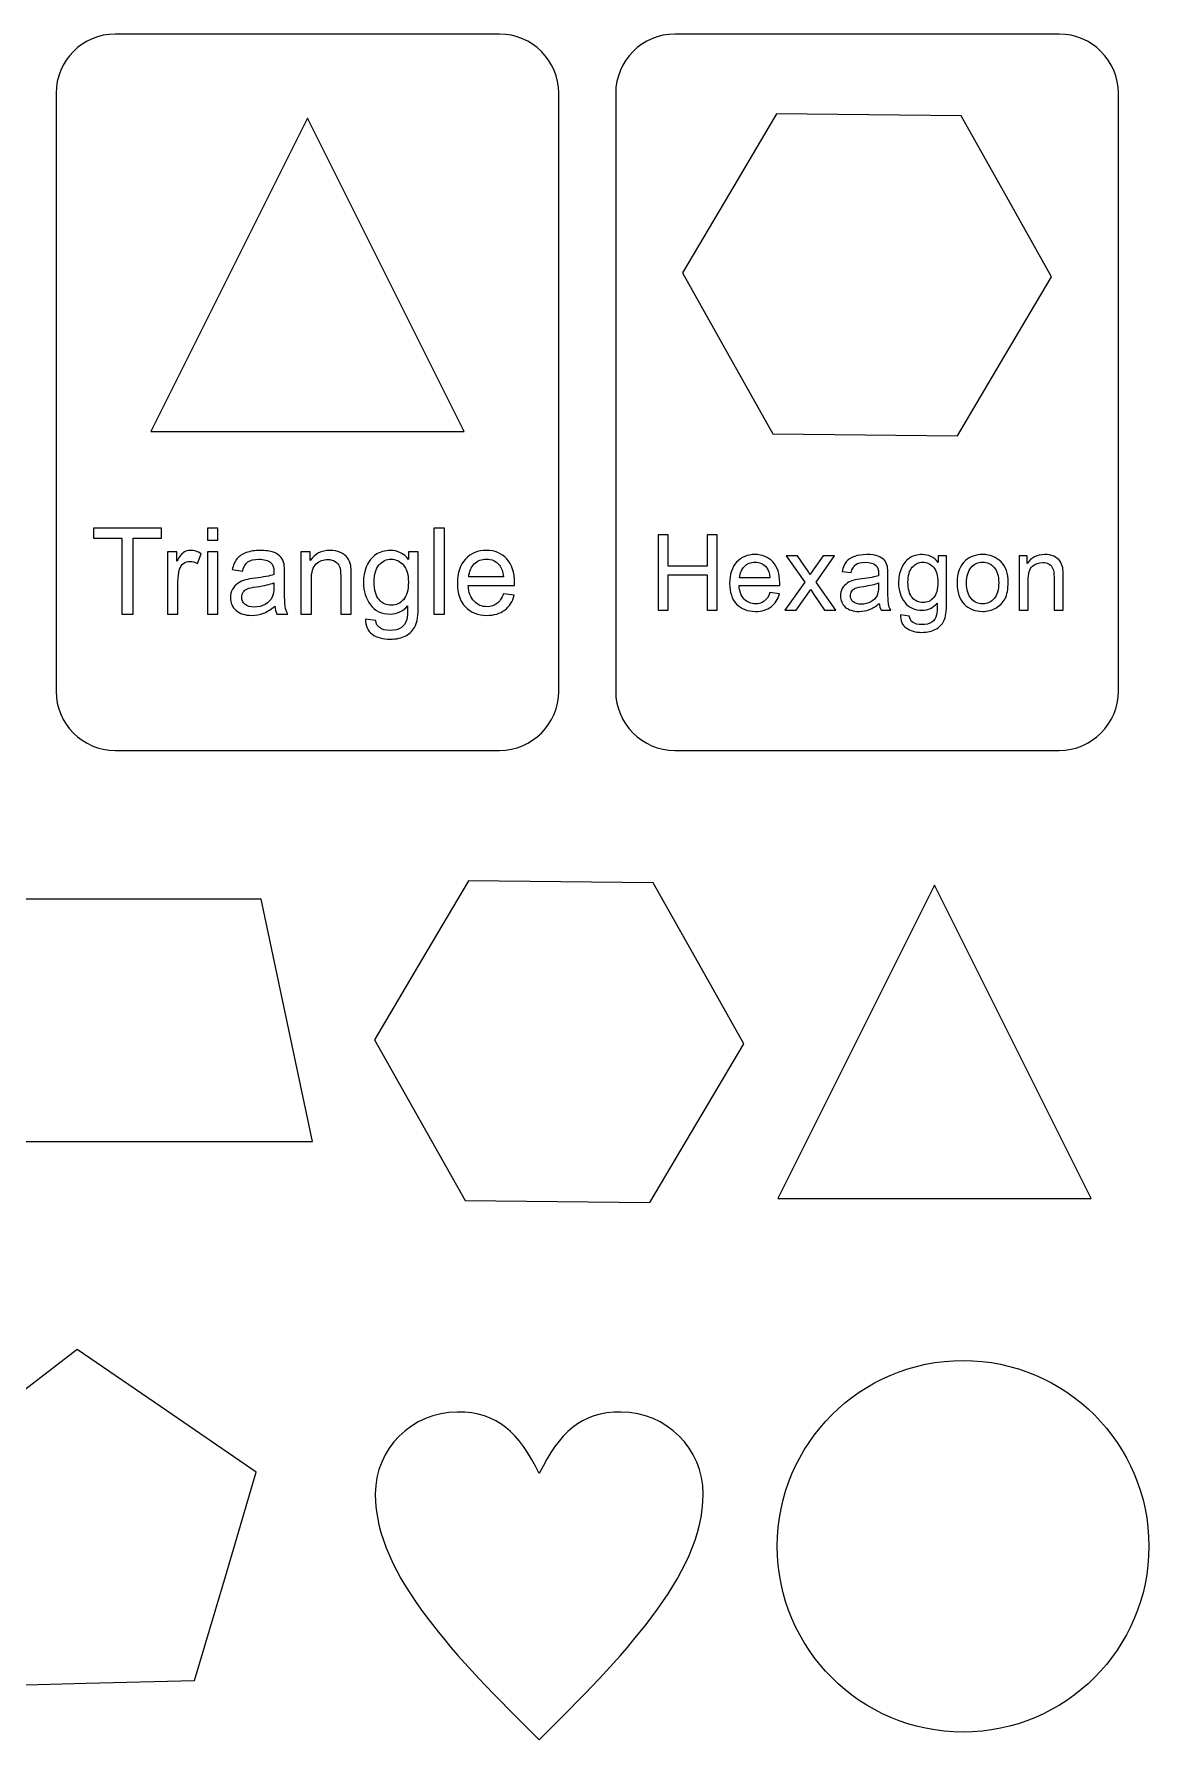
# Model space of a CAD drawing. Header units: inches. Extents: x -4.5 to 4.5, y -6.6 to 6.6.
# Drawn here: x -0.07 to 4.48, y -6.6 to 0.37 of the extents above; entities that cross this region are included whole.
import ezdxf

# ---------------------------------------------------------------- set-up
doc = ezdxf.new("R2010")
doc.units = ezdxf.units.IN
doc.header["$MEASUREMENT"] = 0
doc.layers.add('Layer 1', color=7, linetype='Continuous')

msp = doc.modelspace()

# ---------------------------------------------------------------- linework, layer by layer
at = {"layer": 'Layer 1', "lineweight": 9}
msp.add_ellipse((3.718, -5.8072), major_axis=(0, 0.7585), ratio=1, dxfattribs=at)
for points, knots in [([(0.2562, 0.3663), (0.2562, 0.3663), (1.8257, 0.3663), (1.8257, 0.3663), (1.9585, 0.3663), (2.0671, 0.2577), (2.0671, 0.1249), (2.0671, 0.1249), (2.0671, -2.3168), (2.0671, -2.3168), (2.0671, -2.4496), (1.9585, -2.5582), (1.8257, -2.5582), (1.8257, -2.5582), (0.2562, -2.5582), (0.2562, -2.5582), (0.1234, -2.5582), (0.0148, -2.4496), (0.0148, -2.3168), (0.0148, -2.3168), (0.0148, 0.1249), (0.0148, 0.1249), (0.0148, 0.2577), (0.1234, 0.3663), (0.2562, 0.3663)], [0, 0, 0, 0, 0.125, 0.125, 0.125, 0.25, 0.25, 0.25, 0.375, 0.375, 0.375, 0.5, 0.5, 0.5, 0.625, 0.625, 0.625, 0.75, 0.75, 0.75, 0.875, 0.875, 0.875, 1, 1, 1, 1]), ([(2.541, 0.3663), (2.541, 0.3663), (4.1105, 0.3663), (4.1105, 0.3663), (4.2432, 0.3663), (4.3519, 0.2577), (4.3519, 0.1249), (4.3519, 0.1249), (4.3519, -2.3168), (4.3519, -2.3168), (4.3519, -2.4496), (4.2432, -2.5582), (4.1105, -2.5582), (4.1105, -2.5582), (2.541, -2.5582), (2.541, -2.5582), (2.4082, -2.5582), (2.2996, -2.4496), (2.2996, -2.3168), (2.2996, -2.3168), (2.2996, 0.1249), (2.2996, 0.1249), (2.2996, 0.2577), (2.4082, 0.3663), (2.541, 0.3663)], [0, 0, 0, 0, 0.125, 0.125, 0.125, 0.25, 0.25, 0.25, 0.375, 0.375, 0.375, 0.5, 0.5, 0.5, 0.625, 0.625, 0.625, 0.75, 0.75, 0.75, 0.875, 0.875, 0.875, 1, 1, 1, 1]), ([(0.4014, -1.2559), (0.4014, -1.2559), (1.0409, 0.0231), (1.0409, 0.0231), (1.0409, 0.0231), (1.6804, -1.2559), (1.6804, -1.2559), (1.6804, -1.2559), (0.4014, -1.2559), (0.4014, -1.2559)], [0, 0, 0, 0, 0.333333, 0.333333, 0.333333, 0.666667, 0.666667, 0.666667, 1, 1, 1, 1]), ([(3.6957, -1.2734), (3.6957, -1.2734), (3.3187, -1.2693), (3.3187, -1.2693), (3.3187, -1.2693), (2.9418, -1.2653), (2.9418, -1.2653), (2.9418, -1.2653), (2.7568, -0.9368), (2.7568, -0.9368), (2.7568, -0.9368), (2.5718, -0.6084), (2.5718, -0.6084), (2.5718, -0.6084), (2.7638, -0.2839), (2.7638, -0.2839), (2.7638, -0.2839), (2.9557, 0.0405), (2.9557, 0.0405), (2.9557, 0.0405), (3.3327, 0.0365), (3.3327, 0.0365), (3.3327, 0.0365), (3.7096, 0.0324), (3.7096, 0.0324), (3.7096, 0.0324), (3.8946, -0.296), (3.8946, -0.296), (3.8946, -0.296), (4.0796, -0.6245), (4.0796, -0.6245), (4.0796, -0.6245), (3.8876, -0.9489), (3.8876, -0.9489), (3.8876, -0.9489), (3.6957, -1.2734), (3.6957, -1.2734)], [0, 0, 0, 0, 0.083333, 0.083333, 0.083333, 0.166667, 0.166667, 0.166667, 0.25, 0.25, 0.25, 0.333333, 0.333333, 0.333333, 0.416667, 0.416667, 0.416667, 0.5, 0.5, 0.5, 0.583333, 0.583333, 0.583333, 0.666667, 0.666667, 0.666667, 0.75, 0.75, 0.75, 0.833333, 0.833333, 0.833333, 0.916667, 0.916667, 0.916667, 1, 1, 1, 1]), ([(2.4388, -4.4043), (2.4388, -4.4043), (2.0619, -4.4002), (2.0619, -4.4002), (2.0619, -4.4002), (1.6849, -4.3962), (1.6849, -4.3962), (1.6849, -4.3962), (1.4999, -4.0677), (1.4999, -4.0677), (1.4999, -4.0677), (1.3149, -3.7393), (1.3149, -3.7393), (1.3149, -3.7393), (1.5069, -3.4148), (1.5069, -3.4148), (1.5069, -3.4148), (1.6989, -3.0904), (1.6989, -3.0904), (1.6989, -3.0904), (2.0758, -3.0944), (2.0758, -3.0944), (2.0758, -3.0944), (2.4528, -3.0985), (2.4528, -3.0985), (2.4528, -3.0985), (2.6378, -3.4269), (2.6378, -3.4269), (2.6378, -3.4269), (2.8227, -3.7554), (2.8227, -3.7554), (2.8227, -3.7554), (2.6308, -4.0798), (2.6308, -4.0798), (2.6308, -4.0798), (2.4388, -4.4043), (2.4388, -4.4043)], [0, 0, 0, 0, 0.083333, 0.083333, 0.083333, 0.166667, 0.166667, 0.166667, 0.25, 0.25, 0.25, 0.333333, 0.333333, 0.333333, 0.416667, 0.416667, 0.416667, 0.5, 0.5, 0.5, 0.583333, 0.583333, 0.583333, 0.666667, 0.666667, 0.666667, 0.75, 0.75, 0.75, 0.833333, 0.833333, 0.833333, 0.916667, 0.916667, 0.916667, 1, 1, 1, 1]), ([(2.9614, -4.3868), (2.9614, -4.3868), (3.6009, -3.1078), (3.6009, -3.1078), (3.6009, -3.1078), (4.2404, -4.3868), (4.2404, -4.3868), (4.2404, -4.3868), (2.9614, -4.3868), (2.9614, -4.3868)], [0, 0, 0, 0, 0.333333, 0.333333, 0.333333, 0.666667, 0.666667, 0.666667, 1, 1, 1, 1]), ([(-0.2561, -3.1657), (-0.2561, -3.1657), (0.8528, -3.1657), (0.8528, -3.1657), (0.8528, -3.1657), (1.0616, -4.1553), (1.0616, -4.1553), (1.0616, -4.1553), (-0.4677, -4.1553), (-0.4677, -4.1553), (-0.4677, -4.1553), (-0.2561, -3.1657), (-0.2561, -3.1657)], [0, 0, 0, 0, 0.25, 0.25, 0.25, 0.5, 0.5, 0.5, 0.75, 0.75, 0.75, 1, 1, 1, 1]), ([(0.5802, -6.3551), (0.5802, -6.3551), (0.1372, -6.3667), (0.1372, -6.3667), (0.1372, -6.3667), (-0.3058, -6.3783), (-0.3058, -6.3783), (-0.3058, -6.3783), (-0.4538, -5.9606), (-0.4538, -5.9606), (-0.4538, -5.9606), (-0.6017, -5.5429), (-0.6017, -5.5429), (-0.6017, -5.5429), (-0.2501, -5.2731), (-0.2501, -5.2731), (-0.2501, -5.2731), (0.1015, -5.0033), (0.1015, -5.0033), (0.1015, -5.0033), (0.4667, -5.2543), (0.4667, -5.2543), (0.4667, -5.2543), (0.8319, -5.5053), (0.8319, -5.5053), (0.8319, -5.5053), (0.706, -5.9302), (0.706, -5.9302), (0.706, -5.9302), (0.5802, -6.3551), (0.5802, -6.3551)], [0, 0, 0, 0, 0.1, 0.1, 0.1, 0.2, 0.2, 0.2, 0.3, 0.3, 0.3, 0.4, 0.4, 0.4, 0.5, 0.5, 0.5, 0.6, 0.6, 0.6, 0.7, 0.7, 0.7, 0.8, 0.8, 0.8, 0.9, 0.9, 0.9, 1, 1, 1, 1]), ([(1.9873, -5.5101), (2.071, -5.3428), (2.1547, -5.2591), (2.322, -5.2591), (2.5067, -5.2591), (2.6566, -5.409), (2.6566, -5.5937), (2.6566, -5.9284), (2.322, -6.263), (1.9873, -6.5976), (1.6527, -6.263), (1.3181, -5.9284), (1.3181, -5.5937), (1.3181, -5.409), (1.468, -5.2591), (1.6527, -5.2591), (1.82, -5.2591), (1.9037, -5.3428), (1.9873, -5.5101)], [0, 0, 0, 0, 0.166667, 0.166667, 0.166667, 0.333333, 0.333333, 0.333333, 0.5, 0.5, 0.5, 0.666667, 0.666667, 0.666667, 0.833333, 0.833333, 0.833333, 1, 1, 1, 1])]:
    msp.add_open_spline(points, degree=3, knots=knots, dxfattribs=at)
at = {"layer": 'Layer 1', "color": 1, "lineweight": 9}
for points, knots in [([(0.2833, -2.0012), (0.2833, -2.0012), (0.2833, -1.6917), (0.2833, -1.6917), (0.2833, -1.6917), (0.1677, -1.6917), (0.1677, -1.6917), (0.1677, -1.6917), (0.1677, -1.6505), (0.1677, -1.6505), (0.1677, -1.6505), (0.4454, -1.6505), (0.4454, -1.6505), (0.4454, -1.6505), (0.4454, -1.6917), (0.4454, -1.6917), (0.4454, -1.6917), (0.3298, -1.6917), (0.3298, -1.6917), (0.3298, -1.6917), (0.3298, -2.0012), (0.3298, -2.0012), (0.3298, -2.0012), (0.2833, -2.0012), (0.2833, -2.0012)], [0, 0, 0, 0, 0.125, 0.125, 0.125, 0.25, 0.25, 0.25, 0.375, 0.375, 0.375, 0.5, 0.5, 0.5, 0.625, 0.625, 0.625, 0.75, 0.75, 0.75, 0.875, 0.875, 0.875, 1, 1, 1, 1]), ([(0.6328, -1.6995), (0.6328, -1.6995), (0.6328, -1.6505), (0.6328, -1.6505), (0.6328, -1.6505), (0.6759, -1.6505), (0.6759, -1.6505), (0.6759, -1.6505), (0.6759, -1.6995), (0.6759, -1.6995), (0.6759, -1.6995), (0.6328, -1.6995), (0.6328, -1.6995)], [0, 0, 0, 0, 0.25, 0.25, 0.25, 0.5, 0.5, 0.5, 0.75, 0.75, 0.75, 1, 1, 1, 1]), ([(1.5578, -2.0012), (1.5578, -2.0012), (1.5578, -1.6505), (1.5578, -1.6505), (1.5578, -1.6505), (1.6009, -1.6505), (1.6009, -1.6505), (1.6009, -1.6505), (1.6009, -2.0012), (1.6009, -2.0012), (1.6009, -2.0012), (1.5578, -2.0012), (1.5578, -2.0012)], [0, 0, 0, 0, 0.25, 0.25, 0.25, 0.5, 0.5, 0.5, 0.75, 0.75, 0.75, 1, 1, 1, 1]), ([(2.4737, -1.9858), (2.4737, -1.9858), (2.4737, -1.6786), (2.4737, -1.6786), (2.4737, -1.6786), (2.5145, -1.6786), (2.5145, -1.6786), (2.5145, -1.6786), (2.5145, -1.8052), (2.5145, -1.8052), (2.5145, -1.8052), (2.6733, -1.8052), (2.6733, -1.8052), (2.6733, -1.8052), (2.6733, -1.6786), (2.6733, -1.6786), (2.6733, -1.6786), (2.714, -1.6786), (2.714, -1.6786), (2.714, -1.6786), (2.714, -1.9858), (2.714, -1.9858), (2.714, -1.9858), (2.6733, -1.9858), (2.6733, -1.9858), (2.6733, -1.9858), (2.6733, -1.8412), (2.6733, -1.8412), (2.6733, -1.8412), (2.5145, -1.8412), (2.5145, -1.8412), (2.5145, -1.8412), (2.5145, -1.9858), (2.5145, -1.9858), (2.5145, -1.9858), (2.4737, -1.9858), (2.4737, -1.9858)], [0, 0, 0, 0, 0.083333, 0.083333, 0.083333, 0.166667, 0.166667, 0.166667, 0.25, 0.25, 0.25, 0.333333, 0.333333, 0.333333, 0.416667, 0.416667, 0.416667, 0.5, 0.5, 0.5, 0.583333, 0.583333, 0.583333, 0.666667, 0.666667, 0.666667, 0.75, 0.75, 0.75, 0.833333, 0.833333, 0.833333, 0.916667, 0.916667, 0.916667, 1, 1, 1, 1]), ([(0.4692, -2.0012), (0.4692, -2.0012), (0.4692, -1.747), (0.4692, -1.747), (0.4692, -1.747), (0.5079, -1.747), (0.5079, -1.747), (0.5079, -1.747), (0.5079, -1.7859), (0.5079, -1.7859), (0.5178, -1.7679), (0.5269, -1.756), (0.5354, -1.7503), (0.5438, -1.7445), (0.553, -1.7416), (0.563, -1.7416), (0.5776, -1.7416), (0.5923, -1.7462), (0.6074, -1.7553), (0.6074, -1.7553), (0.592, -1.795), (0.592, -1.795), (0.5816, -1.7891), (0.5711, -1.7862), (0.5607, -1.7862), (0.5513, -1.7862), (0.5429, -1.7891), (0.5354, -1.7947), (0.528, -1.8003), (0.5227, -1.8081), (0.5195, -1.8182), (0.5147, -1.8335), (0.5123, -1.8502), (0.5123, -1.8684), (0.5123, -1.8684), (0.5123, -2.0012), (0.5123, -2.0012), (0.5123, -2.0012), (0.4692, -2.0012), (0.4692, -2.0012)], [0, 0, 0, 0, 0.076923, 0.076923, 0.076923, 0.153846, 0.153846, 0.153846, 0.230769, 0.230769, 0.230769, 0.307692, 0.307692, 0.307692, 0.384615, 0.384615, 0.384615, 0.461538, 0.461538, 0.461538, 0.538462, 0.538462, 0.538462, 0.615385, 0.615385, 0.615385, 0.692308, 0.692308, 0.692308, 0.769231, 0.769231, 0.769231, 0.846154, 0.846154, 0.846154, 0.923077, 0.923077, 0.923077, 1, 1, 1, 1]), ([(0.6328, -2.0012), (0.6328, -2.0012), (0.6328, -1.747), (0.6328, -1.747), (0.6328, -1.747), (0.6759, -1.747), (0.6759, -1.747), (0.6759, -1.747), (0.6759, -2.0012), (0.6759, -2.0012), (0.6759, -2.0012), (0.6328, -2.0012), (0.6328, -2.0012)], [0, 0, 0, 0, 0.25, 0.25, 0.25, 0.5, 0.5, 0.5, 0.75, 0.75, 0.75, 1, 1, 1, 1]), ([(0.9077, -1.9694), (0.8917, -1.983), (0.8762, -1.9925), (0.8615, -1.9982), (0.8467, -2.0038), (0.8309, -2.0066), (0.8139, -2.0066), (0.786, -2.0066), (0.7645, -1.9998), (0.7495, -1.9862), (0.7344, -1.9726), (0.7269, -1.9552), (0.7269, -1.9341), (0.7269, -1.9217), (0.7298, -1.9104), (0.7354, -1.9001), (0.7411, -1.8898), (0.7486, -1.8816), (0.7577, -1.8754), (0.7669, -1.8692), (0.7772, -1.8645), (0.7887, -1.8613), (0.7972, -1.8591), (0.81, -1.857), (0.8271, -1.8548), (0.8619, -1.8508), (0.8876, -1.8458), (0.904, -1.8401), (0.9042, -1.8342), (0.9042, -1.8304), (0.9042, -1.8289), (0.9042, -1.8114), (0.9002, -1.7991), (0.892, -1.7919), (0.881, -1.7822), (0.8646, -1.7774), (0.8429, -1.7774), (0.8225, -1.7774), (0.8075, -1.781), (0.7979, -1.7881), (0.7882, -1.7952), (0.7811, -1.8077), (0.7764, -1.8259), (0.7764, -1.8259), (0.7343, -1.82), (0.7343, -1.82), (0.7381, -1.8019), (0.7444, -1.7873), (0.7532, -1.7762), (0.762, -1.7651), (0.7748, -1.7566), (0.7914, -1.7506), (0.808, -1.7446), (0.8273, -1.7416), (0.8492, -1.7416), (0.8709, -1.7416), (0.8886, -1.7442), (0.9023, -1.7493), (0.9158, -1.7544), (0.9259, -1.7608), (0.9322, -1.7686), (0.9386, -1.7763), (0.9431, -1.7861), (0.9457, -1.7979), (0.9471, -1.8053), (0.9478, -1.8185), (0.9478, -1.8375), (0.9478, -1.8375), (0.9478, -1.8947), (0.9478, -1.8947), (0.9478, -1.9346), (0.9487, -1.9598), (0.9505, -1.9705), (0.9522, -1.9812), (0.9558, -1.9914), (0.961, -2.0012), (0.961, -2.0012), (0.916, -2.0012), (0.916, -2.0012), (0.9117, -1.9921), (0.9089, -1.9815), (0.9077, -1.9694)], [0, 0, 0, 0, 0.037037, 0.037037, 0.037037, 0.074074, 0.074074, 0.074074, 0.111111, 0.111111, 0.111111, 0.148148, 0.148148, 0.148148, 0.185185, 0.185185, 0.185185, 0.222222, 0.222222, 0.222222, 0.259259, 0.259259, 0.259259, 0.296296, 0.296296, 0.296296, 0.333333, 0.333333, 0.333333, 0.37037, 0.37037, 0.37037, 0.407407, 0.407407, 0.407407, 0.444444, 0.444444, 0.444444, 0.481481, 0.481481, 0.481481, 0.518519, 0.518519, 0.518519, 0.555556, 0.555556, 0.555556, 0.592593, 0.592593, 0.592593, 0.62963, 0.62963, 0.62963, 0.666667, 0.666667, 0.666667, 0.703704, 0.703704, 0.703704, 0.740741, 0.740741, 0.740741, 0.777778, 0.777778, 0.777778, 0.814815, 0.814815, 0.814815, 0.851852, 0.851852, 0.851852, 0.888889, 0.888889, 0.888889, 0.925926, 0.925926, 0.925926, 0.962963, 0.962963, 0.962963, 1, 1, 1, 1]), ([(1.014, -2.0012), (1.014, -2.0012), (1.014, -1.747), (1.014, -1.747), (1.014, -1.747), (1.0527, -1.747), (1.0527, -1.747), (1.0527, -1.747), (1.0527, -1.7831), (1.0527, -1.7831), (1.0713, -1.7554), (1.0983, -1.7416), (1.1334, -1.7416), (1.1488, -1.7416), (1.1628, -1.7444), (1.1756, -1.7499), (1.1885, -1.7553), (1.1981, -1.7626), (1.2045, -1.7715), (1.2108, -1.7804), (1.2153, -1.791), (1.2179, -1.8033), (1.2194, -1.8113), (1.2202, -1.8252), (1.2202, -1.8451), (1.2202, -1.8451), (1.2202, -2.0012), (1.2202, -2.0012), (1.2202, -2.0012), (1.1771, -2.0012), (1.1771, -2.0012), (1.1771, -2.0012), (1.1771, -1.8468), (1.1771, -1.8468), (1.1771, -1.8292), (1.1755, -1.8161), (1.1721, -1.8074), (1.1688, -1.7988), (1.1628, -1.7918), (1.1543, -1.7866), (1.1459, -1.7815), (1.1358, -1.7788), (1.1244, -1.7788), (1.1061, -1.7788), (1.0903, -1.7846), (1.077, -1.7963), (1.0637, -1.8079), (1.0571, -1.83), (1.0571, -1.8625), (1.0571, -1.8625), (1.0571, -2.0012), (1.0571, -2.0012), (1.0571, -2.0012), (1.014, -2.0012), (1.014, -2.0012)], [0, 0, 0, 0, 0.055556, 0.055556, 0.055556, 0.111111, 0.111111, 0.111111, 0.166667, 0.166667, 0.166667, 0.222222, 0.222222, 0.222222, 0.277778, 0.277778, 0.277778, 0.333333, 0.333333, 0.333333, 0.388889, 0.388889, 0.388889, 0.444444, 0.444444, 0.444444, 0.5, 0.5, 0.5, 0.555556, 0.555556, 0.555556, 0.611111, 0.611111, 0.611111, 0.666667, 0.666667, 0.666667, 0.722222, 0.722222, 0.722222, 0.777778, 0.777778, 0.777778, 0.833333, 0.833333, 0.833333, 0.888889, 0.888889, 0.888889, 0.944444, 0.944444, 0.944444, 1, 1, 1, 1]), ([(1.2785, -2.0223), (1.2785, -2.0223), (1.3201, -2.0281), (1.3201, -2.0281), (1.3218, -2.041), (1.3267, -2.0504), (1.3347, -2.0564), (1.3454, -2.0643), (1.36, -2.0683), (1.3786, -2.0683), (1.3985, -2.0683), (1.4139, -2.0643), (1.4248, -2.0564), (1.4356, -2.0485), (1.443, -2.0373), (1.4468, -2.023), (1.449, -2.0143), (1.4501, -1.9959), (1.4499, -1.9679), (1.4311, -1.9901), (1.4076, -2.0012), (1.3796, -2.0012), (1.3446, -2.0012), (1.3175, -1.9886), (1.2984, -1.9634), (1.2792, -1.9383), (1.2697, -1.9081), (1.2697, -1.8729), (1.2697, -1.8486), (1.2741, -1.8263), (1.2828, -1.8058), (1.2916, -1.7853), (1.3043, -1.7695), (1.3209, -1.7584), (1.3376, -1.7472), (1.3572, -1.7416), (1.3797, -1.7416), (1.4097, -1.7416), (1.4344, -1.7539), (1.4538, -1.7784), (1.4538, -1.7784), (1.4538, -1.747), (1.4538, -1.747), (1.4538, -1.747), (1.4935, -1.747), (1.4935, -1.747), (1.4935, -1.747), (1.4935, -1.9665), (1.4935, -1.9665), (1.4935, -2.0061), (1.4895, -2.0341), (1.4814, -2.0506), (1.4734, -2.0671), (1.4606, -2.0801), (1.4432, -2.0897), (1.4258, -2.0992), (1.4043, -2.1041), (1.3788, -2.1041), (1.3485, -2.1041), (1.3241, -2.0973), (1.3055, -2.0836), (1.2868, -2.0701), (1.2778, -2.0496), (1.2785, -2.0223)], [0, 0, 0, 0, 0.047619, 0.047619, 0.047619, 0.095238, 0.095238, 0.095238, 0.142857, 0.142857, 0.142857, 0.190476, 0.190476, 0.190476, 0.238095, 0.238095, 0.238095, 0.285714, 0.285714, 0.285714, 0.333333, 0.333333, 0.333333, 0.380952, 0.380952, 0.380952, 0.428571, 0.428571, 0.428571, 0.47619, 0.47619, 0.47619, 0.52381, 0.52381, 0.52381, 0.571429, 0.571429, 0.571429, 0.619048, 0.619048, 0.619048, 0.666667, 0.666667, 0.666667, 0.714286, 0.714286, 0.714286, 0.761905, 0.761905, 0.761905, 0.809524, 0.809524, 0.809524, 0.857143, 0.857143, 0.857143, 0.904762, 0.904762, 0.904762, 0.952381, 0.952381, 0.952381, 1, 1, 1, 1]), ([(1.3138, -1.8698), (1.3138, -1.903), (1.3204, -1.9272), (1.3336, -1.9425), (1.3469, -1.9578), (1.3635, -1.9654), (1.3834, -1.9654), (1.4032, -1.9654), (1.4198, -1.9579), (1.4333, -1.9427), (1.4467, -1.9275), (1.4533, -1.9037), (1.4533, -1.8712), (1.4533, -1.8401), (1.4464, -1.8167), (1.4326, -1.801), (1.4188, -1.7852), (1.4022, -1.7774), (1.3827, -1.7774), (1.3636, -1.7774), (1.3473, -1.7851), (1.3338, -1.8006), (1.3205, -1.8161), (1.3138, -1.8392), (1.3138, -1.8698)], [0, 0, 0, 0, 0.125, 0.125, 0.125, 0.25, 0.25, 0.25, 0.375, 0.375, 0.375, 0.5, 0.5, 0.5, 0.625, 0.625, 0.625, 0.75, 0.75, 0.75, 0.875, 0.875, 0.875, 1, 1, 1, 1]), ([(1.841, -1.9189), (1.841, -1.9189), (1.8856, -1.9248), (1.8856, -1.9248), (1.8786, -1.9507), (1.8657, -1.9708), (1.8467, -1.9851), (1.8278, -1.9994), (1.8036, -2.0066), (1.7741, -2.0066), (1.7371, -2.0066), (1.7077, -1.9952), (1.686, -1.9723), (1.6643, -1.9495), (1.6534, -1.9174), (1.6534, -1.8762), (1.6534, -1.8336), (1.6644, -1.8005), (1.6863, -1.777), (1.7083, -1.7534), (1.7368, -1.7416), (1.7718, -1.7416), (1.8057, -1.7416), (1.8333, -1.7531), (1.8548, -1.7762), (1.8763, -1.7993), (1.887, -1.8318), (1.887, -1.8737), (1.887, -1.8762), (1.887, -1.8801), (1.8868, -1.8851), (1.8868, -1.8851), (1.6975, -1.8851), (1.6975, -1.8851), (1.6991, -1.913), (1.707, -1.9343), (1.7212, -1.9491), (1.7353, -1.9639), (1.753, -1.9713), (1.7741, -1.9713), (1.7899, -1.9713), (1.8034, -1.9672), (1.8145, -1.9588), (1.8257, -1.9505), (1.8345, -1.9372), (1.841, -1.9189)], [0, 0, 0, 0, 0.066667, 0.066667, 0.066667, 0.133333, 0.133333, 0.133333, 0.2, 0.2, 0.2, 0.266667, 0.266667, 0.266667, 0.333333, 0.333333, 0.333333, 0.4, 0.4, 0.4, 0.466667, 0.466667, 0.466667, 0.533333, 0.533333, 0.533333, 0.6, 0.6, 0.6, 0.666667, 0.666667, 0.666667, 0.733333, 0.733333, 0.733333, 0.8, 0.8, 0.8, 0.866667, 0.866667, 0.866667, 0.933333, 0.933333, 0.933333, 1, 1, 1, 1]), ([(1.6999, -1.8499), (1.6999, -1.8499), (1.8415, -1.8499), (1.8415, -1.8499), (1.8396, -1.8285), (1.8341, -1.8125), (1.8252, -1.8018), (1.8116, -1.7852), (1.7938, -1.7769), (1.772, -1.7769), (1.7523, -1.7769), (1.7357, -1.7835), (1.7222, -1.7967), (1.7088, -1.8099), (1.7014, -1.8277), (1.6999, -1.8499)], [0, 0, 0, 0, 0.2, 0.2, 0.2, 0.4, 0.4, 0.4, 0.6, 0.6, 0.6, 0.8, 0.8, 0.8, 1, 1, 1, 1]), ([(2.9291, -1.9138), (2.9291, -1.9138), (2.9681, -1.9189), (2.9681, -1.9189), (2.962, -1.9416), (2.9507, -1.9592), (2.9341, -1.9718), (2.9175, -1.9843), (2.8963, -1.9906), (2.8705, -1.9906), (2.838, -1.9906), (2.8123, -1.9806), (2.7933, -1.9605), (2.7742, -1.9406), (2.7647, -1.9125), (2.7647, -1.8764), (2.7647, -1.839), (2.7743, -1.81), (2.7935, -1.7894), (2.8128, -1.7687), (2.8377, -1.7584), (2.8684, -1.7584), (2.8981, -1.7584), (2.9223, -1.7685), (2.9411, -1.7888), (2.96, -1.809), (2.9694, -1.8375), (2.9694, -1.8741), (2.9694, -1.8764), (2.9693, -1.8797), (2.9692, -1.8842), (2.9692, -1.8842), (2.8033, -1.8842), (2.8033, -1.8842), (2.8048, -1.9085), (2.8116, -1.9273), (2.8241, -1.9402), (2.8365, -1.9532), (2.852, -1.9597), (2.8705, -1.9597), (2.8843, -1.9597), (2.8961, -1.956), (2.9058, -1.9487), (2.9156, -1.9414), (2.9233, -1.9298), (2.9291, -1.9138)], [0, 0, 0, 0, 0.066667, 0.066667, 0.066667, 0.133333, 0.133333, 0.133333, 0.2, 0.2, 0.2, 0.266667, 0.266667, 0.266667, 0.333333, 0.333333, 0.333333, 0.4, 0.4, 0.4, 0.466667, 0.466667, 0.466667, 0.533333, 0.533333, 0.533333, 0.6, 0.6, 0.6, 0.666667, 0.666667, 0.666667, 0.733333, 0.733333, 0.733333, 0.8, 0.8, 0.8, 0.866667, 0.866667, 0.866667, 0.933333, 0.933333, 0.933333, 1, 1, 1, 1]), ([(2.8055, -1.8533), (2.8055, -1.8533), (2.9295, -1.8533), (2.9295, -1.8533), (2.9279, -1.8345), (2.9231, -1.8205), (2.9153, -1.8111), (2.9033, -1.7966), (2.8877, -1.7893), (2.8686, -1.7893), (2.8513, -1.7893), (2.8368, -1.7951), (2.825, -1.8067), (2.8133, -1.8183), (2.8068, -1.8338), (2.8055, -1.8533)], [0, 0, 0, 0, 0.2, 0.2, 0.2, 0.4, 0.4, 0.4, 0.6, 0.6, 0.6, 0.8, 0.8, 0.8, 1, 1, 1, 1]), ([(2.9901, -1.9858), (2.9901, -1.9858), (3.0714, -1.8705), (3.0714, -1.8705), (3.0714, -1.8705), (2.9961, -1.7632), (2.9961, -1.7632), (2.9961, -1.7632), (3.0425, -1.7632), (3.0425, -1.7632), (3.0425, -1.7632), (3.0777, -1.8157), (3.0777, -1.8157), (3.0842, -1.8256), (3.0893, -1.8336), (3.093, -1.8399), (3.0993, -1.8309), (3.105, -1.8229), (3.1101, -1.8156), (3.1101, -1.8156), (3.1471, -1.7632), (3.1471, -1.7632), (3.1471, -1.7632), (3.1932, -1.7632), (3.1932, -1.7632), (3.1932, -1.7632), (3.1175, -1.8705), (3.1175, -1.8705), (3.1175, -1.8705), (3.1982, -1.9858), (3.1982, -1.9858), (3.1982, -1.9858), (3.1523, -1.9858), (3.1523, -1.9858), (3.1523, -1.9858), (3.1062, -1.9172), (3.1062, -1.9172), (3.1062, -1.9172), (3.0957, -1.9007), (3.0957, -1.9007), (3.0957, -1.9007), (3.0362, -1.9858), (3.0362, -1.9858), (3.0362, -1.9858), (2.9901, -1.9858), (2.9901, -1.9858)], [0, 0, 0, 0, 0.066667, 0.066667, 0.066667, 0.133333, 0.133333, 0.133333, 0.2, 0.2, 0.2, 0.266667, 0.266667, 0.266667, 0.333333, 0.333333, 0.333333, 0.4, 0.4, 0.4, 0.466667, 0.466667, 0.466667, 0.533333, 0.533333, 0.533333, 0.6, 0.6, 0.6, 0.666667, 0.666667, 0.666667, 0.733333, 0.733333, 0.733333, 0.8, 0.8, 0.8, 0.866667, 0.866667, 0.866667, 0.933333, 0.933333, 0.933333, 1, 1, 1, 1]), ([(3.3758, -1.958), (3.3618, -1.9699), (3.3483, -1.9783), (3.3353, -1.9832), (3.3224, -1.9881), (3.3085, -1.9906), (3.2936, -1.9906), (3.2692, -1.9906), (3.2504, -1.9846), (3.2372, -1.9727), (3.2241, -1.9608), (3.2175, -1.9456), (3.2175, -1.9271), (3.2175, -1.9162), (3.22, -1.9063), (3.2249, -1.8972), (3.2299, -1.8882), (3.2364, -1.8811), (3.2444, -1.8756), (3.2525, -1.8702), (3.2615, -1.8661), (3.2716, -1.8633), (3.2791, -1.8613), (3.2903, -1.8595), (3.3052, -1.8576), (3.3357, -1.854), (3.3582, -1.8497), (3.3726, -1.8447), (3.3727, -1.8395), (3.3728, -1.8362), (3.3728, -1.8349), (3.3728, -1.8196), (3.3692, -1.8088), (3.3621, -1.8025), (3.3524, -1.794), (3.3381, -1.7898), (3.319, -1.7898), (3.3012, -1.7898), (3.2881, -1.7929), (3.2796, -1.7991), (3.2711, -1.8053), (3.2649, -1.8164), (3.2608, -1.8322), (3.2608, -1.8322), (3.2239, -1.8271), (3.2239, -1.8271), (3.2273, -1.8113), (3.2328, -1.7985), (3.2405, -1.7888), (3.2482, -1.779), (3.2594, -1.7716), (3.274, -1.7663), (3.2885, -1.7611), (3.3054, -1.7584), (3.3246, -1.7584), (3.3436, -1.7584), (3.3591, -1.7606), (3.3711, -1.7652), (3.383, -1.7697), (3.3918, -1.7752), (3.3973, -1.782), (3.4029, -1.7888), (3.4069, -1.7974), (3.4091, -1.8078), (3.4104, -1.8142), (3.411, -1.8258), (3.411, -1.8425), (3.411, -1.8425), (3.411, -1.8925), (3.411, -1.8925), (3.411, -1.9275), (3.4118, -1.9496), (3.4134, -1.959), (3.4149, -1.9683), (3.418, -1.9773), (3.4226, -1.9858), (3.4226, -1.9858), (3.3831, -1.9858), (3.3831, -1.9858), (3.3793, -1.9779), (3.3769, -1.9686), (3.3758, -1.958)], [0, 0, 0, 0, 0.037037, 0.037037, 0.037037, 0.074074, 0.074074, 0.074074, 0.111111, 0.111111, 0.111111, 0.148148, 0.148148, 0.148148, 0.185185, 0.185185, 0.185185, 0.222222, 0.222222, 0.222222, 0.259259, 0.259259, 0.259259, 0.296296, 0.296296, 0.296296, 0.333333, 0.333333, 0.333333, 0.37037, 0.37037, 0.37037, 0.407407, 0.407407, 0.407407, 0.444444, 0.444444, 0.444444, 0.481481, 0.481481, 0.481481, 0.518519, 0.518519, 0.518519, 0.555556, 0.555556, 0.555556, 0.592593, 0.592593, 0.592593, 0.62963, 0.62963, 0.62963, 0.666667, 0.666667, 0.666667, 0.703704, 0.703704, 0.703704, 0.740741, 0.740741, 0.740741, 0.777778, 0.777778, 0.777778, 0.814815, 0.814815, 0.814815, 0.851852, 0.851852, 0.851852, 0.888889, 0.888889, 0.888889, 0.925926, 0.925926, 0.925926, 0.962963, 0.962963, 0.962963, 1, 1, 1, 1]), ([(3.4621, -2.0043), (3.4621, -2.0043), (3.4985, -2.0094), (3.4985, -2.0094), (3.5, -2.0207), (3.5043, -2.029), (3.5113, -2.0342), (3.5207, -2.0411), (3.5335, -2.0446), (3.5497, -2.0446), (3.5672, -2.0446), (3.5807, -2.0411), (3.5902, -2.0342), (3.5997, -2.0273), (3.6062, -2.0175), (3.6095, -2.0049), (3.6115, -1.9973), (3.6124, -1.9812), (3.6122, -1.9567), (3.5957, -1.9761), (3.5752, -1.9858), (3.5506, -1.9858), (3.52, -1.9858), (3.4962, -1.9748), (3.4795, -1.9527), (3.4627, -1.9307), (3.4543, -1.9042), (3.4543, -1.8734), (3.4543, -1.8522), (3.4582, -1.8326), (3.4659, -1.8146), (3.4735, -1.7967), (3.4847, -1.7829), (3.4992, -1.7731), (3.5138, -1.7633), (3.531, -1.7584), (3.5507, -1.7584), (3.577, -1.7584), (3.5986, -1.7692), (3.6157, -1.7906), (3.6157, -1.7906), (3.6157, -1.7632), (3.6157, -1.7632), (3.6157, -1.7632), (3.6504, -1.7632), (3.6504, -1.7632), (3.6504, -1.7632), (3.6504, -1.9555), (3.6504, -1.9555), (3.6504, -1.9901), (3.6469, -2.0147), (3.6398, -2.0291), (3.6328, -2.0436), (3.6216, -2.055), (3.6064, -2.0634), (3.5911, -2.0717), (3.5723, -2.076), (3.5499, -2.076), (3.5234, -2.076), (3.502, -2.07), (3.4857, -2.0581), (3.4694, -2.0462), (3.4615, -2.0283), (3.4621, -2.0043)], [0, 0, 0, 0, 0.047619, 0.047619, 0.047619, 0.095238, 0.095238, 0.095238, 0.142857, 0.142857, 0.142857, 0.190476, 0.190476, 0.190476, 0.238095, 0.238095, 0.238095, 0.285714, 0.285714, 0.285714, 0.333333, 0.333333, 0.333333, 0.380952, 0.380952, 0.380952, 0.428571, 0.428571, 0.428571, 0.47619, 0.47619, 0.47619, 0.52381, 0.52381, 0.52381, 0.571429, 0.571429, 0.571429, 0.619048, 0.619048, 0.619048, 0.666667, 0.666667, 0.666667, 0.714286, 0.714286, 0.714286, 0.761905, 0.761905, 0.761905, 0.809524, 0.809524, 0.809524, 0.857143, 0.857143, 0.857143, 0.904762, 0.904762, 0.904762, 0.952381, 0.952381, 0.952381, 1, 1, 1, 1]), ([(3.493, -1.8707), (3.493, -1.8998), (3.4987, -1.9211), (3.5103, -1.9344), (3.522, -1.9478), (3.5365, -1.9545), (3.554, -1.9545), (3.5713, -1.9545), (3.5859, -1.9479), (3.5976, -1.9346), (3.6094, -1.9213), (3.6152, -1.9004), (3.6152, -1.8719), (3.6152, -1.8447), (3.6092, -1.8242), (3.5971, -1.8104), (3.585, -1.7966), (3.5704, -1.7898), (3.5534, -1.7898), (3.5366, -1.7898), (3.5223, -1.7966), (3.5105, -1.8101), (3.4988, -1.8237), (3.493, -1.8439), (3.493, -1.8707)], [0, 0, 0, 0, 0.125, 0.125, 0.125, 0.25, 0.25, 0.25, 0.375, 0.375, 0.375, 0.5, 0.5, 0.5, 0.625, 0.625, 0.625, 0.75, 0.75, 0.75, 0.875, 0.875, 0.875, 1, 1, 1, 1]), ([(3.6935, -1.8745), (3.6935, -1.8334), (3.7049, -1.8029), (3.7279, -1.7831), (3.747, -1.7667), (3.7704, -1.7584), (3.7979, -1.7584), (3.8284, -1.7584), (3.8535, -1.7684), (3.8729, -1.7885), (3.8923, -1.8084), (3.902, -1.8361), (3.902, -1.8714), (3.902, -1.9), (3.8977, -1.9224), (3.8891, -1.9388), (3.8806, -1.9552), (3.868, -1.9679), (3.8516, -1.977), (3.8352, -1.9861), (3.8173, -1.9906), (3.7979, -1.9906), (3.7667, -1.9906), (3.7415, -1.9806), (3.7223, -1.9607), (3.7031, -1.9407), (3.6935, -1.912), (3.6935, -1.8745)], [0, 0, 0, 0, 0.111111, 0.111111, 0.111111, 0.222222, 0.222222, 0.222222, 0.333333, 0.333333, 0.333333, 0.444444, 0.444444, 0.444444, 0.555556, 0.555556, 0.555556, 0.666667, 0.666667, 0.666667, 0.777778, 0.777778, 0.777778, 0.888889, 0.888889, 0.888889, 1, 1, 1, 1]), ([(3.7321, -1.8746), (3.7321, -1.903), (3.7383, -1.9243), (3.7508, -1.9384), (3.7633, -1.9526), (3.7789, -1.9597), (3.7979, -1.9597), (3.8166, -1.9597), (3.8322, -1.9526), (3.8447, -1.9384), (3.8572, -1.9241), (3.8634, -1.9025), (3.8634, -1.8734), (3.8634, -1.8459), (3.8571, -1.8251), (3.8446, -1.811), (3.8321, -1.7968), (3.8165, -1.7898), (3.7979, -1.7898), (3.7789, -1.7898), (3.7633, -1.7968), (3.7508, -1.8109), (3.7383, -1.8249), (3.7321, -1.8462), (3.7321, -1.8746)], [0, 0, 0, 0, 0.125, 0.125, 0.125, 0.25, 0.25, 0.25, 0.375, 0.375, 0.375, 0.5, 0.5, 0.5, 0.625, 0.625, 0.625, 0.75, 0.75, 0.75, 0.875, 0.875, 0.875, 1, 1, 1, 1]), ([(3.9463, -1.9858), (3.9463, -1.9858), (3.9463, -1.7632), (3.9463, -1.7632), (3.9463, -1.7632), (3.9802, -1.7632), (3.9802, -1.7632), (3.9802, -1.7632), (3.9802, -1.7948), (3.9802, -1.7948), (3.9965, -1.7705), (4.0201, -1.7584), (4.0509, -1.7584), (4.0644, -1.7584), (4.0766, -1.7609), (4.0879, -1.7657), (4.0991, -1.7704), (4.1075, -1.7768), (4.1131, -1.7846), (4.1187, -1.7924), (4.1226, -1.8017), (4.1249, -1.8124), (4.1262, -1.8194), (4.1269, -1.8317), (4.1269, -1.8491), (4.1269, -1.8491), (4.1269, -1.9858), (4.1269, -1.9858), (4.1269, -1.9858), (4.0892, -1.9858), (4.0892, -1.9858), (4.0892, -1.9858), (4.0892, -1.8505), (4.0892, -1.8505), (4.0892, -1.8352), (4.0877, -1.8237), (4.0848, -1.8161), (4.0819, -1.8085), (4.0766, -1.8024), (4.0692, -1.7978), (4.0618, -1.7933), (4.053, -1.791), (4.043, -1.791), (4.0269, -1.791), (4.0131, -1.7961), (4.0015, -1.8063), (3.9898, -1.8165), (3.984, -1.8359), (3.984, -1.8643), (3.984, -1.8643), (3.984, -1.9858), (3.984, -1.9858), (3.984, -1.9858), (3.9463, -1.9858), (3.9463, -1.9858)], [0, 0, 0, 0, 0.055556, 0.055556, 0.055556, 0.111111, 0.111111, 0.111111, 0.166667, 0.166667, 0.166667, 0.222222, 0.222222, 0.222222, 0.277778, 0.277778, 0.277778, 0.333333, 0.333333, 0.333333, 0.388889, 0.388889, 0.388889, 0.444444, 0.444444, 0.444444, 0.5, 0.5, 0.5, 0.555556, 0.555556, 0.555556, 0.611111, 0.611111, 0.611111, 0.666667, 0.666667, 0.666667, 0.722222, 0.722222, 0.722222, 0.777778, 0.777778, 0.777778, 0.833333, 0.833333, 0.833333, 0.888889, 0.888889, 0.888889, 0.944444, 0.944444, 0.944444, 1, 1, 1, 1]), ([(0.9042, -1.8739), (0.8886, -1.8802), (0.8651, -1.8856), (0.8337, -1.89), (0.8159, -1.8926), (0.8033, -1.8954), (0.796, -1.8986), (0.7886, -1.9018), (0.783, -1.9064), (0.779, -1.9125), (0.775, -1.9186), (0.773, -1.9254), (0.773, -1.9329), (0.773, -1.9442), (0.7773, -1.9538), (0.786, -1.9614), (0.7948, -1.969), (0.8075, -1.9728), (0.8242, -1.9728), (0.8408, -1.9728), (0.8556, -1.9692), (0.8686, -1.9619), (0.8815, -1.9548), (0.891, -1.9449), (0.8971, -1.9324), (0.9017, -1.9227), (0.904, -1.9084), (0.904, -1.8895), (0.904, -1.8895), (0.9042, -1.8739), (0.9042, -1.8739)], [0, 0, 0, 0, 0.1, 0.1, 0.1, 0.2, 0.2, 0.2, 0.3, 0.3, 0.3, 0.4, 0.4, 0.4, 0.5, 0.5, 0.5, 0.6, 0.6, 0.6, 0.7, 0.7, 0.7, 0.8, 0.8, 0.8, 0.9, 0.9, 0.9, 1, 1, 1, 1]), ([(3.3728, -1.8743), (3.3591, -1.8799), (3.3385, -1.8846), (3.311, -1.8884), (3.2954, -1.8907), (3.2844, -1.8932), (3.278, -1.896), (3.2715, -1.8987), (3.2666, -1.9028), (3.2631, -1.9081), (3.2596, -1.9135), (3.2578, -1.9194), (3.2578, -1.926), (3.2578, -1.9359), (3.2616, -1.9443), (3.2693, -1.9509), (3.2769, -1.9576), (3.2881, -1.961), (3.3027, -1.961), (3.3172, -1.961), (3.3302, -1.9578), (3.3416, -1.9514), (3.3529, -1.9452), (3.3612, -1.9365), (3.3665, -1.9256), (3.3706, -1.9171), (3.3726, -1.9045), (3.3726, -1.888), (3.3726, -1.888), (3.3728, -1.8743), (3.3728, -1.8743)], [0, 0, 0, 0, 0.1, 0.1, 0.1, 0.2, 0.2, 0.2, 0.3, 0.3, 0.3, 0.4, 0.4, 0.4, 0.5, 0.5, 0.5, 0.6, 0.6, 0.6, 0.7, 0.7, 0.7, 0.8, 0.8, 0.8, 0.9, 0.9, 0.9, 1, 1, 1, 1])]:
    msp.add_open_spline(points, degree=3, knots=knots, dxfattribs=at)

doc.saveas('drawing.dxf')
